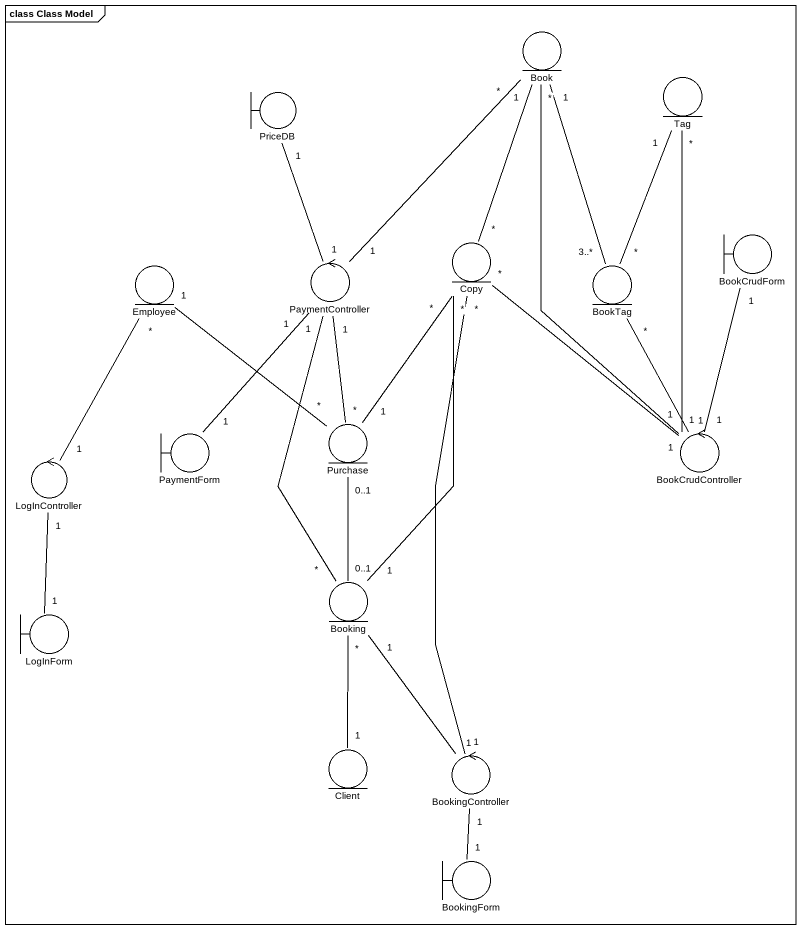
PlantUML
@startuml
mainframe class Class Model
entity Book
boundary PriceDB
entity Tag
entity Employee
control PaymentController
entity Copy
entity BookTag
boundary BookCrudForm
entity Purchase
control LogInController
boundary PaymentForm
control BookCrudController
entity Booking
boundary LogInForm
entity Сlient
control BookingController
boundary BookingForm
PaymentController "1" -up- "*" Book
PaymentController "1" -up- "1" PriceDB
PaymentController "1" -- "*" Booking
Copy "*" -up- "1" Book
Copy "*" -- "1" Booking
BookTag "3..*" -up- "1" Book
BookTag "*" -up- "1" Tag
Purchase "*" -up- "1" Employee
Purchase "*" -up- "1" PaymentController
Purchase "1" -up- "*" Copy
LogInController "1" -up- "*" Employee
PaymentForm "1" -up- "1" PaymentController
BookCrudController "1" -up- "*" Book
BookCrudController "1" -up- "*" Tag
BookCrudController "1" -up- "*" Copy
BookCrudController "1" -up- "*" BookTag
BookCrudController "1" -up- "1" BookCrudForm
Booking "0..1" -up- "0..1" Purchase
LogInForm "1" -up- "1" LogInController
Сlient "1" -up- "*" Booking
BookingController "1" -up- "*" Copy
BookingController "1" -up- "1" Booking
BookingForm "1" -up- "1" BookingController
@enduml
